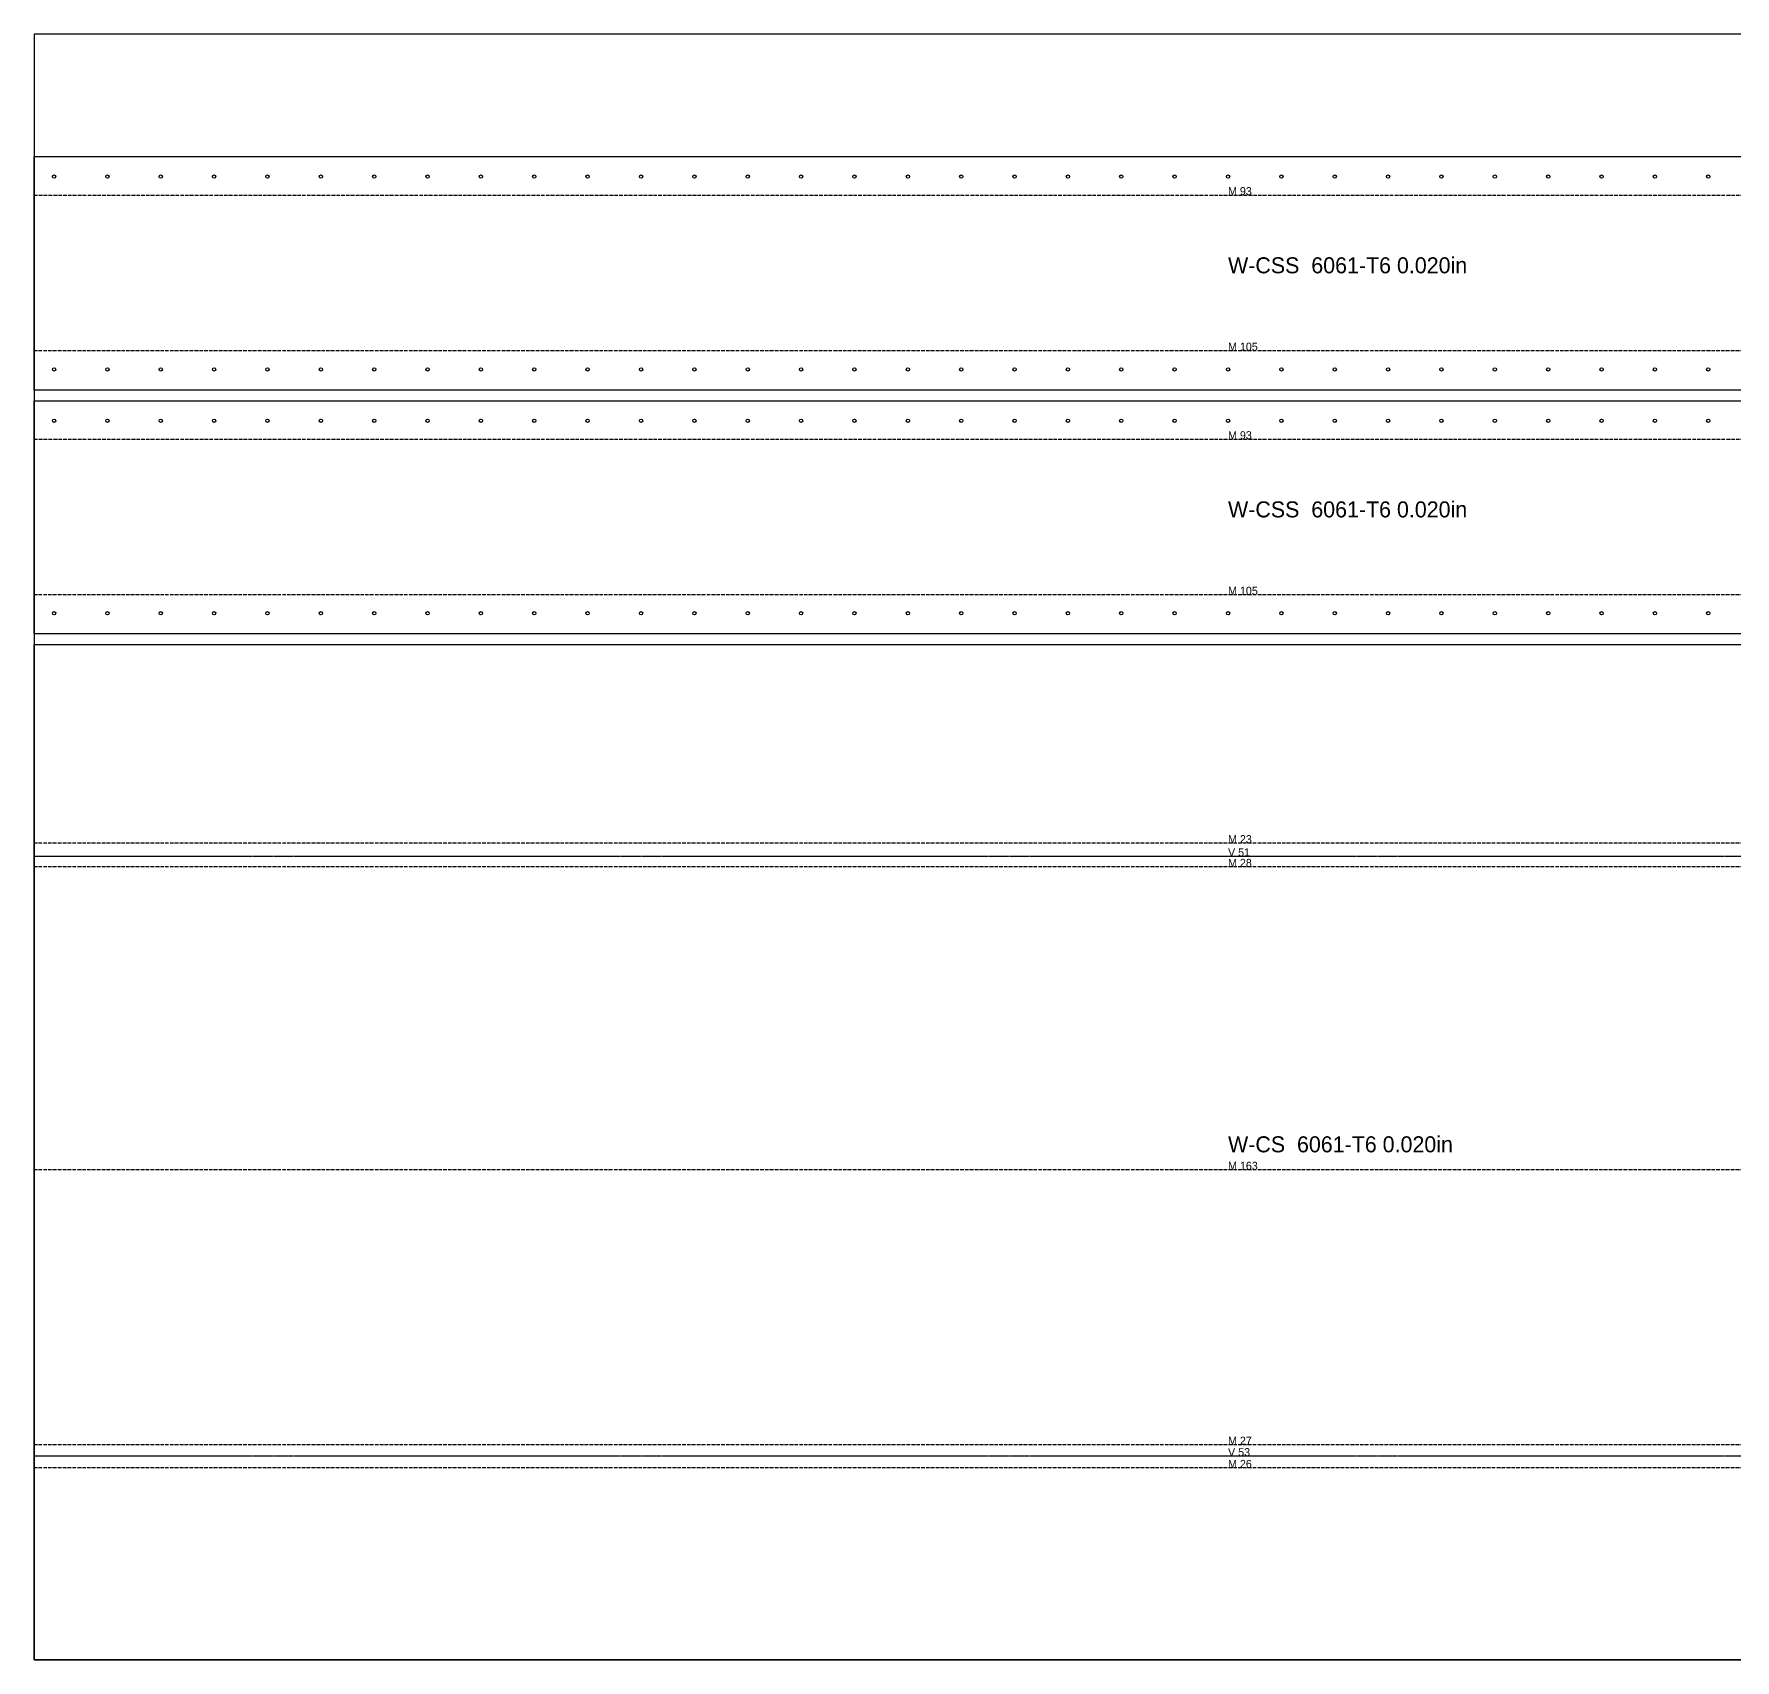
# Model space of a CAD drawing. Header units: millimetres. Extents: x 0 to 2514, y 0 to 1219.
# Drawn here: x 0 to 1275, y 0 to 1219 of the extents above; entities that cross this region are included whole.
import ezdxf

# ---------------------------------------------------------------- set-up
doc = ezdxf.new("R2010")
doc.units = ezdxf.units.MM
doc.linetypes.add('DASHDOT', pattern=[3.556, 2.54, -0.508, 0, -0.508])
doc.linetypes.add('DASHED', pattern=[1.524, 1.27, -0.254])
for name, color, linetype in [('CUT', 7, 'CONTINUOUS'), ('ETCH', 8, 'CONTINUOUS'), ('HOLE', 6, 'CONTINUOUS'), ('MOUNTAIN', 5, 'DASHDOT'), ('VALLEY', 1, 'DASHED')]:
    doc.layers.add(name, color=color, linetype=linetype)

msp = doc.modelspace()

# ---------------------------------------------------------------- linework, layer by layer
at = {"layer": 'CUT'}
for points in [[(1790, 1127.1), (1790, 952.1), (0, 952.1), (0, 1127.1), (1790, 1127.1)], [(1790, 944.1), (1790, 769.2), (0, 769.2), (0, 944.1), (1790, 944.1)], [(1790, 612.4), (1790, 0), (0, 0), (0, 761.2), (1790, 761.2), (1790, 612.4), (1790, 612.4)]]:
    msp.add_lwpolyline(points, close=True, dxfattribs=at)
at = {"layer": 'ETCH'}
msp.add_lwpolyline([(0, 0), (2438, 0), (2438, 1219), (0, 1219)], close=True, dxfattribs=at)
at = {"layer": 'HOLE'}
for centre in [(15, 1112.1), (55, 1112.1), (95, 1112.1), (135, 1112.1), (175, 1112.1), (215, 1112.1), (255, 1112.1), (295, 1112.1), (335, 1112.1), (375, 1112.1), (415, 1112.1), (455, 1112.1), (495, 1112.1), (535, 1112.1), (575, 1112.1), (615, 1112.1), (655, 1112.1), (695, 1112.1), (735, 1112.1), (775, 1112.1), (815, 1112.1), (855, 1112.1), (895, 1112.1), (935, 1112.1), (975, 1112.1), (1015, 1112.1), (1055, 1112.1), (1095, 1112.1), (1135, 1112.1), (1175, 1112.1), (1215, 1112.1), (1255, 1112.1), (15, 967.6), (55, 967.6), (95, 967.6), (135, 967.6), (175, 967.6), (215, 967.6), (255, 967.6), (295, 967.6), (335, 967.6), (375, 967.6), (415, 967.6), (455, 967.6), (495, 967.6), (535, 967.6), (575, 967.6), (615, 967.6), (655, 967.6), (695, 967.6), (735, 967.6), (775, 967.6), (815, 967.6), (855, 967.6), (895, 967.6), (935, 967.6), (975, 967.6), (1015, 967.6), (1055, 967.6), (1095, 967.6), (1135, 967.6), (1175, 967.6), (1215, 967.6), (1255, 967.6), (15, 929.1), (55, 929.1), (95, 929.1), (135, 929.1), (175, 929.1), (215, 929.1), (255, 929.1), (295, 929.1), (335, 929.1), (375, 929.1), (415, 929.1), (455, 929.1), (495, 929.1), (535, 929.1), (575, 929.1), (615, 929.1), (655, 929.1), (695, 929.1), (735, 929.1), (775, 929.1), (815, 929.1), (855, 929.1), (895, 929.1), (935, 929.1), (975, 929.1), (1015, 929.1), (1055, 929.1), (1095, 929.1), (1135, 929.1), (1175, 929.1), (1215, 929.1), (1255, 929.1), (15, 784.7), (55, 784.7), (95, 784.7), (135, 784.7), (175, 784.7), (215, 784.7), (255, 784.7), (295, 784.7), (335, 784.7), (375, 784.7), (415, 784.7), (455, 784.7), (495, 784.7), (535, 784.7), (575, 784.7), (615, 784.7), (655, 784.7), (695, 784.7), (735, 784.7), (775, 784.7), (815, 784.7), (855, 784.7), (895, 784.7), (935, 784.7), (975, 784.7), (1015, 784.7), (1055, 784.7), (1095, 784.7), (1135, 784.7), (1175, 784.7), (1215, 784.7), (1255, 784.7)]:
    msp.add_circle(centre, 1.25, dxfattribs=at)
at = {"layer": 'MOUNTAIN'}
for p, q in [((0, 1098.2), (1790, 1098.2)), ((1790, 981.6), (0, 981.6)), ((0, 915.2), (1790, 915.2)), ((1790, 798.6), (0, 798.6)), ((1790, 612.4), (0, 612.4)), ((1790, 594.6), (0, 594.6)), ((1790, 367.5), (0, 367.5)), ((1790, 161.4), (0, 161.4)), ((1790, 144), (0, 144))]:
    msp.add_line(p, q, dxfattribs=at)
at = {"layer": 'VALLEY'}
for p, q in [((1790, 602.5), (0, 602.5)), ((1790, 152.8), (0, 152.8))]:
    msp.add_line(p, q, dxfattribs=at)

# ---------------------------------------------------------------- texts
at = {"layer": 'ETCH'}
for s, height, p in [('M 93', 6, (895, 1098.2)), ('W-CSS  6061-T6 0.020in', 12, (895, 1039.6)), ('M 105', 6, (895, 981.6)), ('M 93', 6, (895, 915.2)), ('W-CSS  6061-T6 0.020in', 12, (895, 856.6)), ('M 105', 6, (895, 798.6)), ('M 23', 6, (895, 612.4)), ('V 51', 6, (895, 602.5)), ('M 28', 6, (895, 594.6)), ('W-CS  6061-T6 0.020in', 12, (895, 380.6)), ('M 163', 6, (895, 367.5)), ('M 27', 6, (895, 161.4)), ('V 53', 6, (895, 152.8)), ('M 26', 6, (895, 144))]:
    msp.add_text(s, height=height, dxfattribs=at).set_placement(p)

doc.saveas('drawing.dxf')
